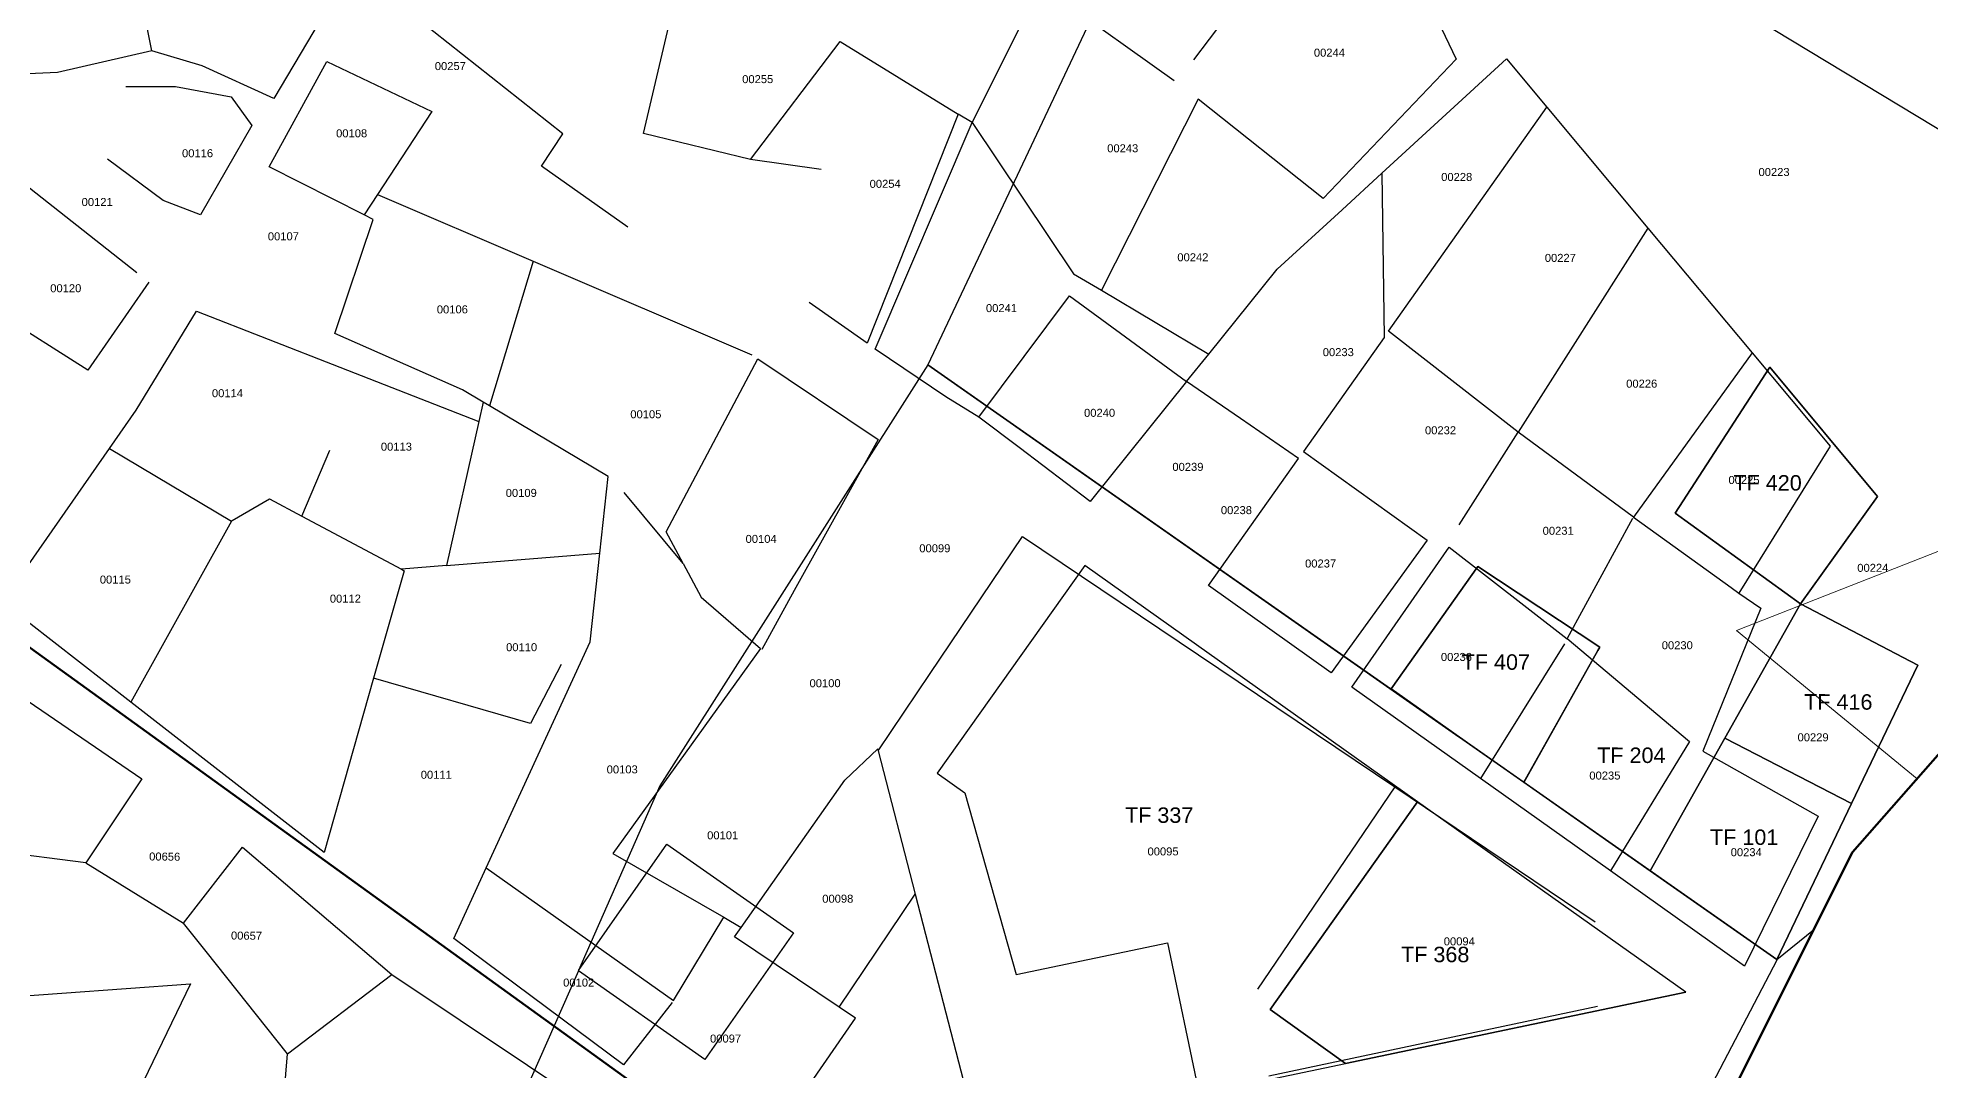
# Model space of a CAD drawing. Header units: metres. Extents: x 0 to 1324930, y 0 to 1631912.
# Drawn here: x 254476.1 to 254712.6, y 1628122.4 to 1628251.4 of the extents above; entities that cross this region are included whole.
import ezdxf
from ezdxf.enums import TextEntityAlignment as Align

# ---------------------------------------------------------------- set-up
doc = ezdxf.new("R2010")
doc.units = ezdxf.units.M
doc.header["$MEASUREMENT"] = 0
for name, color, linetype, lineweight in [('Limites des CA Rufisque', 5, 'Continuous', 53), ('limites_communes_2025', 7, 'Continuous', 0), ('MORCELLEMENT', 7, 'Continuous', 0), ('Nom_rues', 7, 'Continuous', 0), ('Numero_TF', 7, 'Continuous', 0)]:
    doc.layers.add(name, color=color, linetype=linetype, lineweight=lineweight)
for name, color, linetype in [('limites_parcelles', 7, 'Continuous'), ('limites_sections', 7, 'Continuous'), ('limites_tf', 7, 'Continuous'), ('numero_parcelle', 7, 'Continuous')]:
    doc.layers.add(name, color=color, linetype=linetype)
doc.styles.add('Style-Arial', font='arial.ttf')

msp = doc.modelspace()

# ---------------------------------------------------------------- linework, layer by layer
at = {"layer": 'Limites des CA Rufisque', "color": 1, "linetype": 'Continuous', "lineweight": 70, "extrusion": (4.73613e-08, -2.66677e-08, 1), "elevation": -0.03131, "flags": 128}
msp.add_lwpolyline([(254254.3961, 1628625.9535), (254251.15707, 1628819.12302), (254244.95067, 1628605.35724), (254530.9595, 1628477.75489), (254381.88501, 1628242.49828), (254651.87611, 1628047.60303), (254702.8976, 1628149.646), (254714.8038, 1628163.1398), (254729.8851, 1628173.8554), (254741.93776, 1628179.52722), (254745.58243, 1628185.08964), (254773.63346, 1628185.31333), (254773.9383, 1628185.3648), (255059.3394, 1628190.3528), (254884.8597, 1628290.4389), (254820.169, 1628325.7609), (254650.3061, 1628426.1705), (254597.1248, 1628455.9362), (254528.9207, 1628489.0054), (254260.5899, 1628602.7607), (254249.1013, 1628608.8357), (254254.3961, 1628625.9535)], close=True, dxfattribs=at)
at = {"layer": 'limites_communes_2025', "color": 3, "lineweight": 80, "flags": 128}
for points in [[(254255.5318, 1628934.7207), (254250.7693, 1628842.2487), (254254.3961, 1628625.9535), (254249.1013, 1628608.8357), (254260.5899, 1628602.7607), (254528.9207, 1628489.0054), (254597.1248, 1628455.9362), (254650.3061, 1628426.1705), (254820.169, 1628325.7609), (254884.8597, 1628290.4389), (255059.3394, 1628190.3528), (254773.9383, 1628185.3648), (254743.3789, 1628180.2054), (254729.8851, 1628173.8554), (254714.8038, 1628163.1398), (254702.8976, 1628149.646), (254642.1756, 1628028.202), (254627.0943, 1628011.9301), (254587.0098, 1627982.9582), (254538.1941, 1627952.0019), (254300.4655, 1627793.2515), (254283.3998, 1627779.7578), (254275.8592, 1627770.6296), (254219.5028, 1627640.4544)], [(254702.8976, 1628149.646), (254714.8038, 1628163.1398)], [(254642.1756, 1628028.202), (254702.8976, 1628149.646)]]:
    msp.add_lwpolyline(points, dxfattribs=at)
at = {"layer": 'limites_parcelles'}
for p, q in [((254620.60502, 1628248.67702), (254640.70667, 1628275.43792)), ((254640.70667, 1628275.43792), (254653.37038, 1628248.75264)), ((254490.35051, 1628249.77665), (254485.69452, 1628273.69994)), ((254517.69183, 1628264.20217), (254505.60682, 1628243.82085)), ((254551.82472, 1628239.44675), (254556.55896, 1628259.62108)), ((254601.43036, 1628257.96434), (254592.8985, 1628240.81176)), ((254618.15074, 1628246.02091), (254601.43036, 1628257.96434)), ((254719.36974, 1628236.52286), (254684.67551, 1628257.48635)), ((254541.74307, 1628239.42349), (254520.25018, 1628256.43676)), ((254565.1816, 1628236.20637), (254576.41231, 1628250.95543)), ((254576.41231, 1628250.95543), (254591.15149, 1628241.88667)), ((254490.35051, 1628249.77665), (254478.56479, 1628247.05899)), ((254496.65585, 1628247.92088), (254490.35051, 1628249.77665)), ((254505.60682, 1628243.82085), (254496.65585, 1628247.92088)), ((254505.00643, 1628235.27802), (254512.22724, 1628248.4569)), ((254512.22724, 1628248.4569), (254525.34393, 1628242.18611)), ((254653.37038, 1628248.75264), (254636.7778, 1628231.32141)), ((254644.11168, 1628234.50887), (254659.66141, 1628248.76716)), ((254659.66141, 1628248.76716), (254664.7262, 1628242.72782)), ((254478.56479, 1628247.05899), (254473.0644, 1628246.82626)), ((254487.11027, 1628245.30842), (254493.30128, 1628245.3227)), ((254493.30128, 1628245.3227), (254500.2854, 1628244.0486)), ((254500.2854, 1628244.0486), (254502.87418, 1628240.43397)), ((254621.12649, 1628243.74739), (254609.03958, 1628219.85547)), ((254636.7778, 1628231.32141), (254621.12649, 1628243.74739)), ((254525.34393, 1628242.18611), (254518.56644, 1628231.82836)), ((254591.15149, 1628241.88667), (254579.75645, 1628213.24053)), ((254580.748, 1628212.51084), (254592.8985, 1628240.81176)), ((254592.8985, 1628240.81176), (254591.15149, 1628241.88667)), ((254592.8985, 1628240.81176), (254605.54421, 1628221.92775)), ((254644.91744, 1628214.73739), (254664.7262, 1628242.72782)), ((254664.7262, 1628242.72782), (254677.33315, 1628227.63437)), ((254502.87418, 1628240.43397), (254496.43877, 1628229.30724)), ((254539.06193, 1628235.38662), (254541.74307, 1628239.42349)), ((254565.1816, 1628236.20637), (254551.82472, 1628239.44675)), ((254491.78385, 1628231.0968), (254484.80076, 1628236.26156)), ((254565.17447, 1628236.19701), (254565.1816, 1628236.20637)), ((254574.00882, 1628234.95718), (254565.17447, 1628236.19701)), ((254472.92311, 1628234.37383), (254488.49411, 1628222.07769)), ((254516.89637, 1628229.27606), (254505.00643, 1628235.27802)), ((254549.84142, 1628227.7302), (254539.06193, 1628235.38662)), ((254639.12142, 1628229.92658), (254644.11168, 1628234.50887)), ((254644.11168, 1628234.50887), (254644.37911, 1628213.97602)), ((254518.56644, 1628231.82836), (254516.89637, 1628229.27606)), ((254518.56644, 1628231.82836), (254538.01918, 1628223.50221)), ((254496.43877, 1628229.30724), (254491.78385, 1628231.0968)), ((254518.02379, 1628228.70695), (254516.89637, 1628229.27606)), ((254630.99721, 1628222.48658), (254639.12142, 1628229.92658)), ((254513.23585, 1628214.4635), (254518.02379, 1628228.70695)), ((254677.33315, 1628227.63437), (254661.13924, 1628202.1427)), ((254677.33315, 1628227.63437), (254690.36128, 1628212.0618)), ((254538.01918, 1628223.50221), (254532.54999, 1628205.41654)), ((254538.01918, 1628223.50221), (254565.37086, 1628211.77334)), ((254605.54421, 1628221.92775), (254609.03958, 1628219.85547)), ((254622.46023, 1628211.88509), (254630.99721, 1628222.48658)), ((254489.99712, 1628220.88096), (254482.35119, 1628209.89146)), ((254609.03958, 1628219.85547), (254622.46023, 1628211.88509)), ((254482.35119, 1628209.89146), (254467.6573, 1628219.16912)), ((254488.39381, 1628204.86455), (254495.92654, 1628217.23402)), ((254495.92654, 1628217.23402), (254513.86572, 1628210.23424)), ((254579.75645, 1628213.24053), (254572.53696, 1628218.32098)), ((254593.74357, 1628204.0075), (254605.05052, 1628219.15615)), ((254605.05052, 1628219.15615), (254619.6977, 1628208.44814)), ((254661.12924, 1628202.12697), (254644.91744, 1628214.73739)), ((254529.20482, 1628207.40915), (254513.23585, 1628214.4635)), ((254589.58938, 1628206.55974), (254580.748, 1628212.51084)), ((254644.37911, 1628213.97602), (254634.2803, 1628199.72031)), ((254513.86572, 1628210.23424), (254531.23597, 1628203.45903)), ((254554.65002, 1628189.68488), (254566.09208, 1628211.29492)), ((254566.09208, 1628211.29492), (254581.14785, 1628201.22797)), ((254619.6977, 1628208.44814), (254622.46023, 1628211.88509)), ((254690.36128, 1628212.0618), (254675.55671, 1628191.50484)), ((254690.36128, 1628212.0618), (254700.12988, 1628200.38237)), ((254619.6977, 1628208.44814), (254607.63027, 1628193.44776)), ((254626.40948, 1628203.83285), (254619.6977, 1628208.44814)), ((254531.77716, 1628205.87688), (254529.20482, 1628207.40915)), ((254531.77716, 1628205.87688), (254531.23597, 1628203.45903)), ((254532.54999, 1628205.41654), (254531.77716, 1628205.87688)), ((254547.38281, 1628196.60928), (254532.54999, 1628205.41654)), ((254593.74357, 1628204.0075), (254589.58938, 1628206.55974)), ((254485.07425, 1628200.09609), (254488.39381, 1628204.86455)), ((254531.23597, 1628203.45903), (254527.20516, 1628185.45083)), ((254598.7532, 1628200.19842), (254593.74357, 1628204.0075)), ((254633.66223, 1628198.83874), (254626.40948, 1628203.83285)), ((254581.14785, 1628201.22797), (254570.65969, 1628182.33058)), ((254653.75478, 1628190.5337), (254661.12924, 1628202.12697)), ((254661.12924, 1628202.12697), (254661.13924, 1628202.1427)), ((254675.55671, 1628191.50484), (254661.13924, 1628202.1427)), ((254471.68633, 1628180.88195), (254485.07425, 1628200.09609)), ((254485.07425, 1628200.09609), (254500.32831, 1628190.99347)), ((254509.09779, 1628191.6501), (254512.5994, 1628199.87957)), ((254607.63027, 1628193.44776), (254598.7532, 1628200.19842)), ((254622.41697, 1628182.96011), (254633.66223, 1628198.83874)), ((254634.2803, 1628199.72031), (254649.76854, 1628188.61418)), ((254700.12988, 1628200.38237), (254688.73098, 1628182.01516)), ((254546.3521, 1628187.0247), (254547.38281, 1628196.60928)), ((254500.38759, 1628191.09991), (254505.05212, 1628193.81113)), ((254505.05212, 1628193.81113), (254509.09779, 1628191.6501)), ((254556.75893, 1628185.73208), (254549.39778, 1628194.60359)), ((254500.32831, 1628190.99347), (254487.73787, 1628168.38688)), ((254500.32831, 1628190.99347), (254500.38759, 1628191.09991)), ((254509.09779, 1628191.6501), (254521.54689, 1628184.99497)), ((254675.43657, 1628191.34387), (254667.24546, 1628176.33269)), ((254675.55671, 1628191.50484), (254675.55622, 1628191.50417)), ((254675.55622, 1628191.50417), (254687.74399, 1628182.70108)), ((254556.75893, 1628185.73208), (254554.65002, 1628189.68488)), ((254587.65647, 1628171.96805), (254599.17889, 1628189.09753)), ((254599.17889, 1628189.09753), (254645.70898, 1628157.78961)), ((254649.76854, 1628188.61418), (254637.76468, 1628172.07369)), ((254527.20516, 1628185.45083), (254546.3521, 1628187.0247)), ((254545.16013, 1628175.94066), (254546.3521, 1628187.0247)), ((254640.32932, 1628170.2493), (254652.50097, 1628187.76034)), ((254652.50097, 1628187.76034), (254667.23985, 1628176.32242)), ((254521.89574, 1628184.80847), (254518.07611, 1628171.36739)), ((254527.20516, 1628185.45083), (254521.54689, 1628184.99497)), ((254521.54689, 1628184.99497), (254521.89574, 1628184.80847)), ((254556.75893, 1628185.73208), (254559.00961, 1628181.51356)), ((254559.00961, 1628181.51356), (254566.44566, 1628175.09963)), ((254570.65969, 1628182.33058), (254566.58596, 1628174.97994)), ((254637.76468, 1628172.07369), (254622.41697, 1628182.96011)), ((254687.74399, 1628182.70108), (254688.73098, 1628182.01516)), ((254688.73098, 1628182.01516), (254691.44515, 1628180.12891)), ((254487.73787, 1628168.38688), (254471.68633, 1628180.88195)), ((254691.44515, 1628180.12891), (254684.22517, 1628162.25924)), ((254532.15318, 1628147.66587), (254545.16013, 1628175.94066)), ((254566.44566, 1628175.09963), (254557.02426, 1628162.01568)), ((254666.90125, 1628175.69153), (254656.41838, 1628158.8345)), ((254667.23985, 1628176.32242), (254667.24546, 1628176.33269)), ((254667.24546, 1628176.33269), (254682.54205, 1628163.48556)), ((254541.52607, 1628173.10179), (254537.70243, 1628165.73173)), ((254518.07611, 1628171.36739), (254511.89532, 1628149.58945)), ((254537.70243, 1628165.73173), (254518.07611, 1628171.36739)), ((254581.1509, 1628162.30409), (254587.65647, 1628171.96805)), ((254656.41838, 1628158.8345), (254640.32932, 1628170.2493)), ((254474.91273, 1628168.51638), (254489.11288, 1628158.81015)), ((254511.89532, 1628149.58945), (254487.73787, 1628168.38688)), ((254682.54205, 1628163.48556), (254672.67774, 1628147.30007)), ((254557.02426, 1628162.01568), (254547.99166, 1628149.48273)), ((254576.95546, 1628158.6211), (254581.08709, 1628162.5513)), ((254581.08709, 1628162.5513), (254581.1509, 1628162.30409)), ((254581.1509, 1628162.30409), (254585.76974, 1628144.40904)), ((254684.22517, 1628162.25924), (254698.64629, 1628154.16115)), ((254489.11288, 1628158.81015), (254482.09652, 1628148.32124)), ((254564.03177, 1628140.24142), (254576.95546, 1628158.6211)), ((254672.67774, 1628147.30007), (254656.41838, 1628158.8345)), ((254645.70898, 1628157.78961), (254628.56438, 1628132.52579)), ((254645.70898, 1628157.78961), (254670.76208, 1628140.94458)), ((254698.64629, 1628154.16115), (254689.42798, 1628135.41671)), ((254482.09652, 1628148.32124), (254470.536, 1628149.77995)), ((254494.33146, 1628140.7516), (254501.6839, 1628150.25541)), ((254501.6839, 1628150.25541), (254520.36124, 1628134.36394)), ((254547.99166, 1628149.48273), (254561.83293, 1628141.50826)), ((254482.09652, 1628148.32124), (254494.33146, 1628140.7516)), ((254528.10285, 1628138.84504), (254532.15318, 1628147.66587)), ((254532.15318, 1628147.66587), (254555.56529, 1628131.12711)), ((254689.42798, 1628135.41671), (254672.67774, 1628147.30007)), ((254576.25317, 1628130.28694), (254585.76974, 1628144.40904)), ((254585.76974, 1628144.40904), (254593.64125, 1628113.99207)), ((254555.56529, 1628131.12711), (254561.83293, 1628141.50826)), ((254561.83293, 1628141.50826), (254564.03177, 1628140.24142)), ((254497.16288, 1628137.22358), (254494.33146, 1628140.7516)), ((254563.19828, 1628139.05606), (254564.03177, 1628140.24142)), ((254576.25317, 1628130.28694), (254563.19828, 1628139.05606)), ((254507.32302, 1628124.4359), (254497.16288, 1628137.22358)), ((254549.3028, 1628123.0813), (254528.10285, 1628138.84504)), ((254507.32302, 1628124.4359), (254520.36124, 1628134.36394)), ((254520.36124, 1628134.36394), (254547.45122, 1628116.26649)), ((254469.16148, 1628131.28913), (254495.20602, 1628133.20217)), ((254495.20602, 1628133.20217), (254479.05673, 1628099.81562)), ((254555.39591, 1628130.84667), (254549.3028, 1628123.0813)), ((254578.30425, 1628128.9092), (254576.25317, 1628130.28694)), ((254671.03656, 1628130.35342), (254629.96967, 1628121.66719)), ((254565.80393, 1628110.7973), (254578.30425, 1628128.9092)), ((254505.64657, 1628104.4206), (254507.32302, 1628124.4359))]:
    msp.add_line(p, q, dxfattribs=at)
at = {"layer": 'limites_sections', "color": 112, "linetype": 'Continuous', "lineweight": 40, "extrusion": (8.39025e-08, 1.87893e-07, 1), "elevation": 0.32732, "flags": 128}
msp.add_lwpolyline([(254262.03261, 1628116.19268), (254166.41826, 1628175.61859), (254127.46815, 1628196.62724), (254111.3613, 1628174.17081), (254032.48387, 1628219.15291), (253942.25835, 1628268.6873), (253897.9434, 1628292.24873), (253879.12759, 1628301.60979), (253837.10318, 1628319.10065), (253836.32341, 1628343.15576), (253766.75744, 1628373.2026), (253736.00732, 1628381.87538), (253797.54557, 1628539.69914), (253857.92109, 1628652.65223), (253891.31746, 1628762.51784), (253949.11819, 1628726.58373), (253998.55698, 1628699.30707), (254169.03575, 1628626.00115), (254244.31396, 1628604.77554), (254450.41717, 1628512.2488), (254530.32279, 1628477.17319), (254381.88501, 1628242.49828), (254262.03261, 1628116.19268)], close=True, dxfattribs=at)
at = {"layer": 'limites_sections', "color": 112, "lineweight": 40, "extrusion": (3.13226e-08, -1.22909e-08, 1), "elevation": -0.01207, "flags": 128}
msp.add_lwpolyline([(254381.88501, 1628242.49828), (254651.87611, 1628047.60303), (254649.15134, 1628042.15348), (254282.05672, 1627781.84877), (254258.71294, 1627753.64224), (254158.40289, 1627667.71999), (254016.92288, 1627730.1281), (253789.71707, 1627795.71888), (253560.79306, 1627891.44223), (253461.17819, 1627935.95099), (253423.02777, 1627967.74297), (253305.37539, 1628033.50285), (253374.26849, 1628101.94024), (253388.28287, 1628177.21207), (253454.03286, 1628268.7428), (253456.85853, 1628379.83858), (253454.87949, 1628458.45481), (253488.58964, 1628500.41443), (253582.98829, 1628458.10249), (253644.43714, 1628425.9811), (253736.00732, 1628381.87538), (253766.75744, 1628373.2026), (253836.32341, 1628343.15576), (253837.10318, 1628319.10065), (253879.12759, 1628301.60979), (253897.9434, 1628292.24873), (253942.25835, 1628268.6873), (254032.48387, 1628219.15291), (254111.3613, 1628174.17081), (254127.46815, 1628196.62724), (254166.41826, 1628175.61859), (254262.03261, 1628116.19268), (254381.88501, 1628242.49828)], close=True, dxfattribs=at)
at = {"layer": 'limites_sections', "color": 112, "linetype": 'Continuous', "lineweight": 40, "extrusion": (3.06795e-07, 1.19366e-07, 1), "elevation": 0.27263, "flags": 128}
msp.add_lwpolyline([(254530.32279, 1628477.17319), (254534.96035, 1628486.07704), (254597.1248, 1628455.9362), (254650.3061, 1628426.1705), (254820.169, 1628325.7609), (254884.8597, 1628290.4389), (255059.3394, 1628190.3528), (254773.9383, 1628185.3648), (254773.32025, 1628185.26045), (254745.58243, 1628185.08964), (254741.93776, 1628179.52722), (254729.8851, 1628173.8554), (254714.8038, 1628163.1398), (254702.8976, 1628149.646), (254651.87611, 1628047.60303), (254381.88501, 1628242.49828), (254530.32279, 1628477.17319)], close=True, dxfattribs=at)
at = {"layer": 'limites_tf', "color": 7, "linetype": 'Continuous', "lineweight": 30}
for p, q in [((254693.45135, 1628136.21783), (254587.36627, 1628210.54584)), ((254693.50921, 1628136.18877), (254587.36627, 1628210.54584)), ((254696.43403, 1628180.66745), (254711.0813, 1628173.00755)), ((254648.54836, 1628155.93701), (254630.12657, 1628129.96801))]:
    msp.add_line(p, q, dxfattribs=at)
at = {"layer": 'limites_tf', "color": 7, "linetype": 'Continuous', "lineweight": 30, "flags": 128}
for points in [[(254653.51346, 1628424.27456), (254653.4377, 1628402.50512), (254637.53904, 1628389.93766), (254621.51427, 1628282.998), (254587.36627, 1628210.54584), (254653.29938, 1628164.35725), (254645.27217, 1628170.04358), (254656.09888, 1628185.33197), (254671.33068, 1628175.25817), (254671.08867, 1628174.84358), (254661.83862, 1628158.37519), (254677.62922, 1628147.31329), (254686.97523, 1628163.89034), (254696.43403, 1628180.66745), (254680.77016, 1628192.02566), (254692.60577, 1628210.256), (254706.03178, 1628194.1049), (254696.43403, 1628180.66745), (254711.0813, 1628173.00755), (254702.80922, 1628155.74559), (254693.45547, 1628136.22642), (254693.45674, 1628136.22553), (254693.45896, 1628136.22398), (254698.03596, 1628139.92271)], [(254661.74533, 1628075.49835), (254693.50921, 1628136.18877), (254693.45896, 1628136.22398), (254693.45135, 1628136.21783), (254677.62527, 1628147.30629), (254661.83576, 1628158.36914), (254661.83307, 1628158.36531), (254654.80572, 1628163.29019), (254654.22139, 1628163.70411), (254587.36627, 1628210.54584), (254553.87057, 1628157.92639), (254543.67999, 1628134.84706), (254554.74579, 1628150.63798), (254570.55492, 1628139.55941), (254559.47635, 1628123.75028), (254543.67083, 1628134.82632), (254539.68079, 1628125.78981), (254528.22585, 1628099.84699)], [(254661.74533, 1628075.49835), (254693.50921, 1628136.18877), (254693.45135, 1628136.21783), (254677.62527, 1628147.30629), (254661.83307, 1628158.36531), (254654.80572, 1628163.29019), (254654.22139, 1628163.70411), (254587.36627, 1628210.54584), (254553.87057, 1628157.92639), (254543.67999, 1628134.84706), (254554.74579, 1628150.63798), (254570.55492, 1628139.55941), (254559.47635, 1628123.75028), (254543.67083, 1628134.82632), (254539.68079, 1628125.78981), (254528.22585, 1628099.84699)], [(254661.74533, 1628075.49835), (254693.50921, 1628136.18877), (254693.45135, 1628136.21783), (254677.62527, 1628147.30629), (254661.83307, 1628158.36531), (254654.80572, 1628163.29019), (254654.22139, 1628163.70411), (254653.29603, 1628164.35247), (254587.36627, 1628210.54584), (254587.36627, 1628210.54584), (254553.87057, 1628157.92639), (254543.67999, 1628134.84706), (254554.74579, 1628150.63798), (254570.55492, 1628139.55941), (254559.47635, 1628123.75028), (254543.67083, 1628134.82632), (254539.68079, 1628125.78981), (254528.22585, 1628099.84699)]]:
    msp.add_lwpolyline(points, dxfattribs=at)
for points in [[(254588.5319, 1628159.5163), (254591.9732, 1628157.05881), (254598.37111, 1628134.34731), (254617.29498, 1628138.31), (254621.25767, 1628119.38614), (254639.53472, 1628123.25344), (254630.12657, 1628129.96801), (254648.54836, 1628155.93701), (254606.96329, 1628185.45633), (254588.5319, 1628159.5163)], [(254656.09888, 1628185.33197), (254671.33068, 1628175.25817), (254671.08867, 1628174.84358), (254661.83307, 1628158.36531), (254654.80572, 1628163.29019), (254645.27217, 1628170.04358), (254656.09888, 1628185.33197)], [(254671.08867, 1628174.84358), (254671.33068, 1628175.25817), (254656.09888, 1628185.33197), (254645.27217, 1628170.04358), (254653.29938, 1628164.35725), (254654.22479, 1628163.70897), (254661.83862, 1628158.37519), (254671.08867, 1628174.84358)], [(254711.0813, 1628173.00755), (254696.43403, 1628180.66745), (254686.97523, 1628163.89034), (254702.80879, 1628155.74579), (254702.80922, 1628155.74559), (254711.0813, 1628173.00755)], [(254677.62922, 1628147.31329), (254677.62986, 1628147.31284), (254693.45547, 1628136.22642), (254702.80922, 1628155.74559), (254702.80879, 1628155.74579), (254686.97523, 1628163.89034), (254677.62922, 1628147.31329)]]:
    msp.add_lwpolyline(points, close=True, dxfattribs=at)
at = {"layer": 'limites_tf', "color": 7, "linetype": 'Continuous', "lineweight": 30}
for points in [[(254692.60577, 1628210.256), (254706.03178, 1628194.1049), (254696.43403, 1628180.66745), (254680.77016, 1628192.02566)], [(254680.77016, 1628192.02566), (254696.43403, 1628180.66745), (254706.03178, 1628194.1049), (254692.60577, 1628210.256)], [(254639.53472, 1628123.25344), (254682.07477, 1628132.14545), (254648.54836, 1628155.93701), (254630.12657, 1628129.96801)]]:
    msp.add_3dface(points, dxfattribs=at)
at = {"layer": 'MORCELLEMENT', "color": 7, "linetype": 'Continuous', "lineweight": 0, "flags": 128}
msp.add_lwpolyline([(254743.47095, 1628189.13659), (254746.02614, 1628180.65234), (254743.3789, 1628180.2054), (254729.8851, 1628173.8554), (254714.8038, 1628163.1398), (254710.99009, 1628158.81756), (254688.40786, 1628177.36135), (254725.78478, 1628192.02431), (254743.47095, 1628189.13659)], close=True, dxfattribs=at)
at = {"layer": 'Nom_rues', "color": 7, "linetype": 'Continuous', "lineweight": 30}
msp.add_line((254682.07477, 1628132.14545), (254639.5347, 1628123.24379), dxfattribs=at)

# ---------------------------------------------------------------- texts
at = {"layer": 'numero_parcelle', "color": 5, "lineweight": 0, "style": 'Style-Arial'}
for s, rotation, p in [('00244', 0.13223, (254635.59745, 1628250.05143)), ('00257', 0.13223, (254525.72682, 1628248.3749)), ('00255', 0.13223, (254564.14358, 1628246.73877)), ('00108', 0.13223, (254513.39088, 1628239.97154)), ('00116', 0.13223, (254494.13347, 1628237.47885)), ('00243', 0.13223, (254609.76609, 1628238.10031)), ('00254', 0.13223, (254580.07351, 1628233.65991)), ('00228', 0.13223, (254651.50809, 1628234.51713)), ('00223', 0.13223, (254691.16868, 1628235.13329)), ('00121', 0.13223, (254481.58623, 1628231.38636)), ('00107', 0.13223, (254504.85918, 1628227.09854)), ('00242', 0.13223, (254618.53365, 1628224.48029)), ('00227', 0.13223, (254664.46089, 1628224.40427)), ('00120', 0.13223, (254477.66113, 1628220.60911)), ('00106', 0.13223, (254525.97801, 1628217.96633)), ('00241', 0.13223, (254594.61132, 1628218.12958)), ('00233', 0.13223, (254636.7072, 1628212.62359)), ('00114', 0.13223, (254497.87184, 1628207.49641)), ('00226', 0.13223, (254674.63107, 1628208.68899)), ('00105', 0.13223, (254550.16364, 1628204.86281)), ('00240', 0.13223, (254606.8721, 1628205.04225)), ('00232', 0.13223, (254649.48448, 1628202.86008)), ('00113', 0.13223, (254518.98501, 1628200.81244)), ('00239', 0.13223, (254617.91303, 1628198.29043)), ('00225', 0.13223, (254687.41359, 1628196.65211)), ('00109', 0.13223, (254534.59233, 1628195.03387)), ('00238', 0.13223, (254623.97306, 1628192.87972)), ('00104', 0.13223, (254564.57051, 1628189.28846)), ('00231', 0.13223, (254664.19015, 1628190.30302)), ('00099', 0.13223, (254586.28249, 1628188.11444)), ('00237', 0.13223, (254634.49676, 1628186.21236)), ('00115', 0.13223, (254483.86043, 1628184.20569)), ('00224', 0.13223, (254703.5134, 1628185.67214)), ('00112', 0.13223, (254512.60778, 1628181.82378)), ('00110', 0.13223, (254534.63683, 1628175.754)), ('00236', 0.13223, (254651.47179, 1628174.53491)), ('00230', 0.13223, (254679.07458, 1628175.99761)), ('00100', 0.13223, (254572.56201, 1628171.25105)), ('00229', 0.13223, (254696.04921, 1628164.49504)), ('00103', 0.13223, (254547.20842, 1628160.48144)), ('00111', 0.13223, (254523.97186, 1628159.81576)), ('00235', 0.13223, (254670.02659, 1628159.71335)), ('00101', 0.13223, (254559.76376, 1628152.24757)), ('00656', 359.3981, (254490.03256, 1628149.61076)), ('00095', 0.13223, (254614.80601, 1628150.23238)), ('00234', 0.13223, (254687.69567, 1628150.136)), ('00098', 0.13223, (254574.15298, 1628144.32397)), ('00657', 359.3981, (254500.26126, 1628139.73004)), ('00094', 0.13223, (254651.82944, 1628138.99467)), ('00102', 0.13223, (254541.76613, 1628133.84416)), ('00097', 0.13223, (254560.12814, 1628126.84782))]:
    msp.add_text(s, height=1, rotation=rotation, dxfattribs=at).set_placement(p, align=Align.TOP_LEFT)
at = {"layer": 'numero_tf', "color": 7, "linetype": 'Continuous', "lineweight": 0, "style": 'Style-Arial'}
for s, p in [('TF 420', (254688.02969, 1628194.84323)), ('TF 407', (254654.06651, 1628172.4459)), ('TF 416', (254696.86996, 1628167.46262)), ('TF 204', (254671.00268, 1628160.79778)), ('TF 337', (254611.99081, 1628153.3158)), ('TF 101', (254685.10152, 1628150.56019)), ('TF 368', (254646.48822, 1628135.90459))]:
    msp.add_text(s, height=1.930298, rotation=359.9, dxfattribs=at).set_placement(p)

doc.saveas('drawing.dxf')
